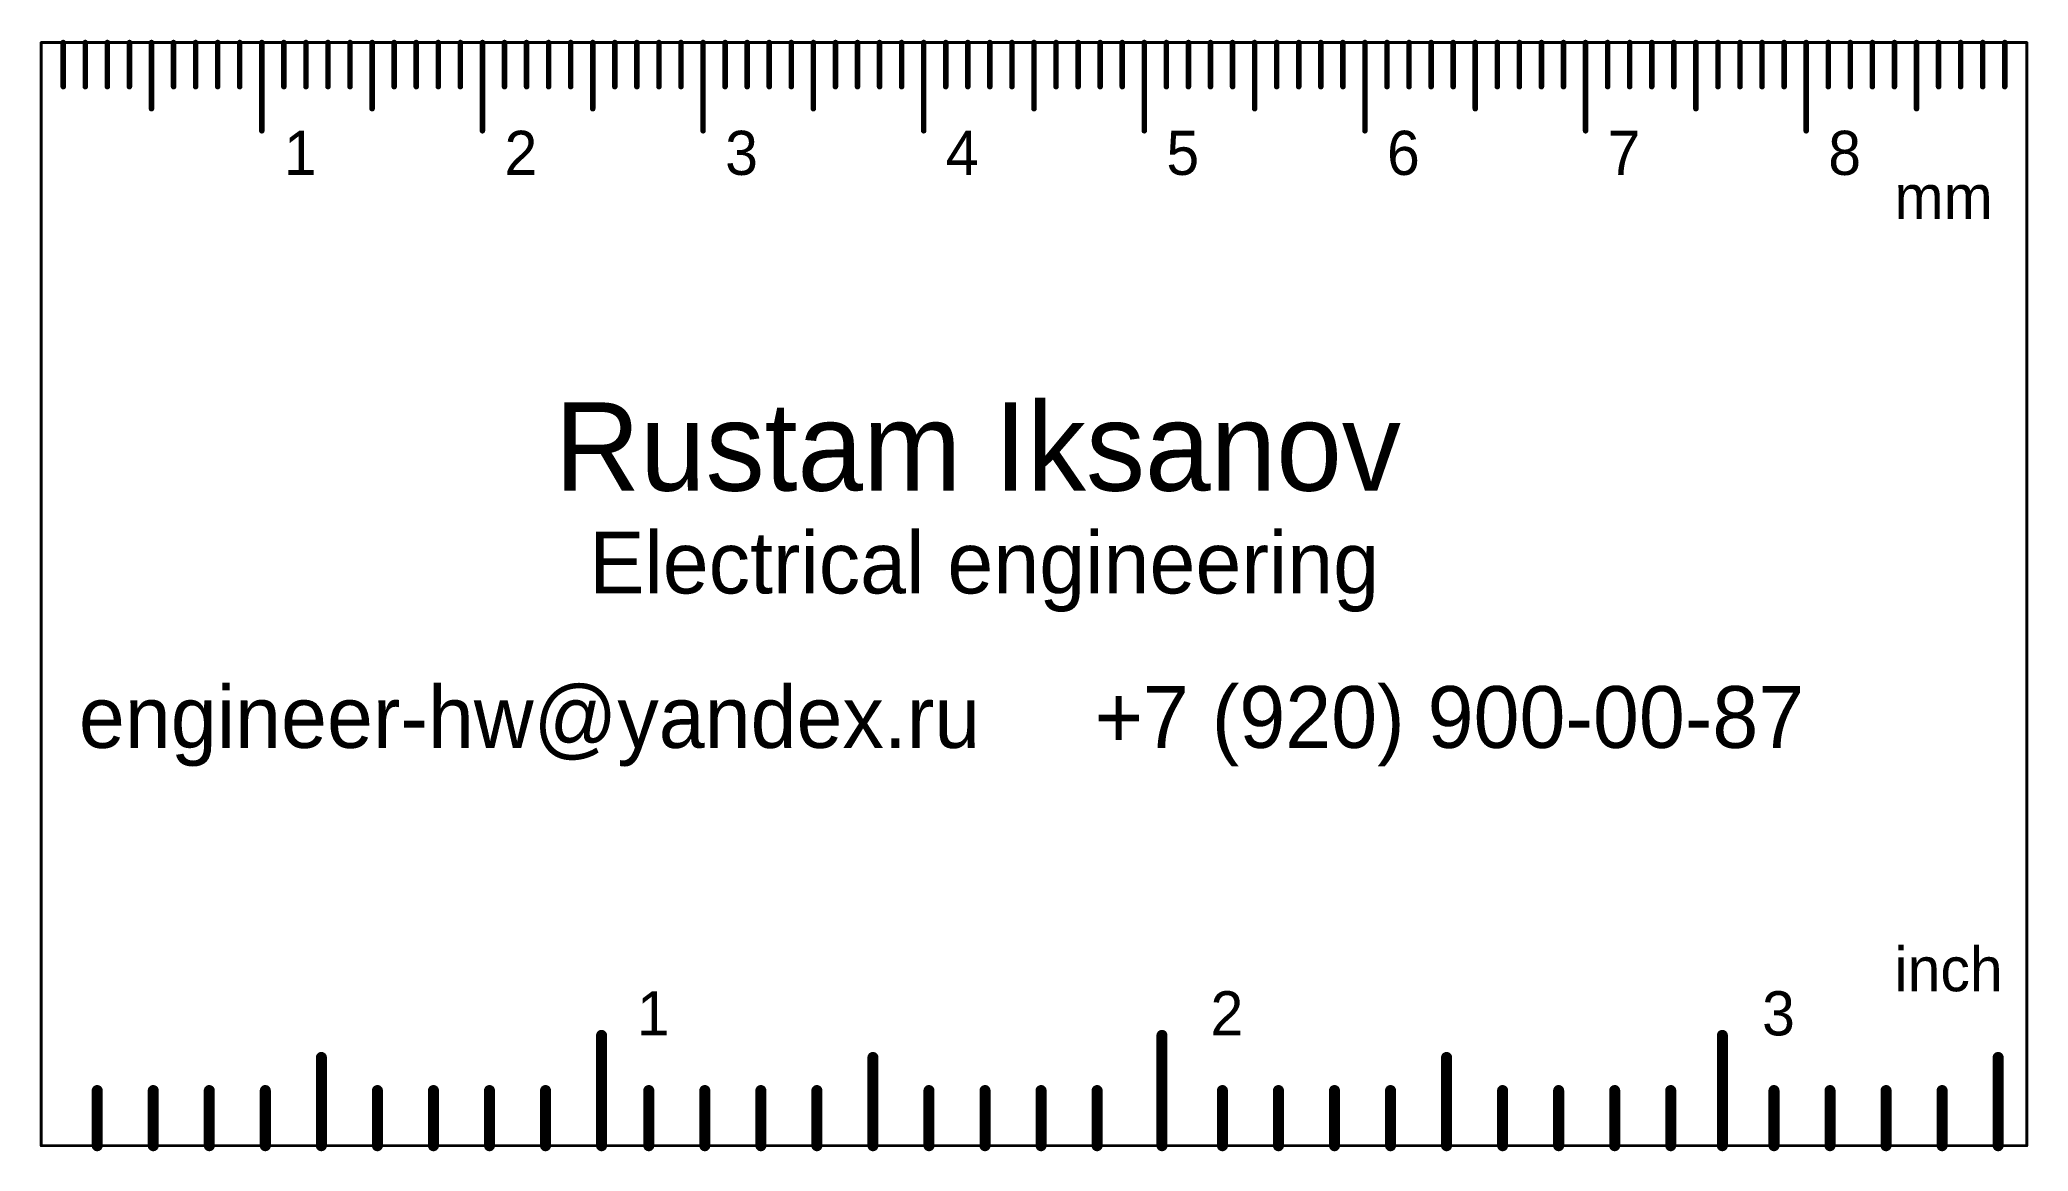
# Model space of a CAD drawing. Extents: x 99.9 to 190.1, y 99.8 to 150.1.
import ezdxf

# ---------------------------------------------------------------- set-up
doc = ezdxf.new("R2010")
doc.units = 0
doc.layers.add('Board', color=3, linetype='CONTINUOUS')
doc.layers.add('Top', color=1, linetype='CONTINUOUS')

# ---------------------------------------------------------------- blocks, each defined once
blk = doc.blocks.new('UNIT_DISC')
at = {"linetype": 'CONTINUOUS', "const_width": 0.5}
blk.add_lwpolyline([(0.25, 0, 1), (-0.25, 0, 1)], format="xyb", close=True, dxfattribs=at)

msp = doc.modelspace()

# ---------------------------------------------------------------- linework, layer by layer
at = {"layer": 'Board', "linetype": 'CONTINUOUS', "const_width": 0.127}
for points in [[(190, 150), (100, 150)], [(100, 150), (100, 147.5)], [(190, 100), (190, 150)], [(100, 147.5), (100, 100)], [(100, 100), (150, 100)], [(150, 100), (190, 100)]]:
    msp.add_lwpolyline(points, dxfattribs=at)
at = {"layer": 'Top', "linetype": 'CONTINUOUS'}
for points, const_width in [([(101, 150), (101, 148)], 0.25), ([(102, 150), (102, 148)], 0.25), ([(103, 150), (103, 148)], 0.25), ([(104, 150), (104, 148)], 0.25), ([(105, 150), (105, 148)], 0.25), ([(106, 150), (106, 148)], 0.25), ([(107, 150), (107, 148)], 0.25), ([(108, 150), (108, 148)], 0.25), ([(109, 150), (109, 148)], 0.25), ([(110, 150), (110, 148)], 0.25), ([(111, 150), (111, 148)], 0.25), ([(112, 150), (112, 148)], 0.25), ([(113, 150), (113, 148)], 0.25), ([(114, 150), (114, 148)], 0.25), ([(115, 150), (115, 148)], 0.25), ([(116, 150), (116, 148)], 0.25), ([(117, 150), (117, 148)], 0.25), ([(118, 150), (118, 148)], 0.25), ([(119, 150), (119, 148)], 0.25), ([(120, 150), (120, 148)], 0.25), ([(121, 150), (121, 148)], 0.25), ([(122, 150), (122, 148)], 0.25), ([(123, 150), (123, 148)], 0.25), ([(124, 150), (124, 148)], 0.25), ([(125, 150), (125, 148)], 0.25), ([(126, 150), (126, 148)], 0.25), ([(127, 150), (127, 148)], 0.25), ([(128, 150), (128, 148)], 0.25), ([(129, 150), (129, 148)], 0.25), ([(130, 150), (130, 148)], 0.25), ([(131, 150), (131, 148)], 0.25), ([(132, 150), (132, 148)], 0.25), ([(133, 150), (133, 148)], 0.25), ([(134, 150), (134, 148)], 0.25), ([(135, 150), (135, 148)], 0.25), ([(136, 150), (136, 148)], 0.25), ([(137, 150), (137, 148)], 0.25), ([(138, 150), (138, 148)], 0.25), ([(139, 150), (139, 148)], 0.25), ([(140, 150), (140, 148)], 0.25), ([(141, 150), (141, 148)], 0.25), ([(142, 150), (142, 148)], 0.25), ([(143, 150), (143, 148)], 0.25), ([(144, 150), (144, 148)], 0.25), ([(145, 150), (145, 148)], 0.25), ([(146, 150), (146, 148)], 0.25), ([(147, 150), (147, 148)], 0.25), ([(148, 150), (148, 148)], 0.25), ([(149, 150), (149, 148)], 0.25), ([(150, 150), (150, 148)], 0.25), ([(151, 150), (151, 148)], 0.25), ([(152, 150), (152, 148)], 0.25), ([(153, 150), (153, 148)], 0.25), ([(154, 150), (154, 148)], 0.25), ([(155, 150), (155, 148)], 0.25), ([(156, 150), (156, 148)], 0.25), ([(157, 150), (157, 148)], 0.25), ([(158, 150), (158, 148)], 0.25), ([(159, 150), (159, 148)], 0.25), ([(160, 150), (160, 148)], 0.25), ([(161, 150), (161, 148)], 0.25), ([(162, 150), (162, 148)], 0.25), ([(163, 150), (163, 148)], 0.25), ([(164, 150), (164, 148)], 0.25), ([(165, 150), (165, 148)], 0.25), ([(166, 150), (166, 148)], 0.25), ([(167, 150), (167, 148)], 0.25), ([(168, 150), (168, 148)], 0.25), ([(169, 150), (169, 148)], 0.25), ([(170, 150), (170, 148)], 0.25), ([(171, 150), (171, 148)], 0.25), ([(172, 150), (172, 148)], 0.25), ([(173, 150), (173, 148)], 0.25), ([(174, 150), (174, 148)], 0.25), ([(175, 150), (175, 148)], 0.25), ([(176, 150), (176, 148)], 0.25), ([(177, 150), (177, 148)], 0.25), ([(178, 150), (178, 148)], 0.25), ([(179, 150), (179, 148)], 0.25), ([(180, 150), (180, 148)], 0.25), ([(181, 150), (181, 148)], 0.25), ([(182, 150), (182, 148)], 0.25), ([(183, 150), (183, 148)], 0.25), ([(184, 150), (184, 148)], 0.25), ([(185, 150), (185, 148)], 0.25), ([(186, 150), (186, 148)], 0.25), ([(187, 150), (187, 148)], 0.25), ([(188, 150), (188, 148)], 0.25), ([(189, 150), (189, 148)], 0.25), ([(105, 148), (105, 147)], 0.25), ([(110, 148), (110, 146)], 0.25), ([(115, 148), (115, 147)], 0.25), ([(120, 148), (120, 146)], 0.25), ([(125, 148), (125, 147)], 0.25), ([(130, 148), (130, 146)], 0.25), ([(135, 148), (135, 147)], 0.25), ([(140, 148), (140, 146)], 0.25), ([(145, 148), (145, 147)], 0.25), ([(150, 148), (150, 146)], 0.25), ([(155, 148), (155, 147)], 0.25), ([(160, 148), (160, 146)], 0.25), ([(165, 148), (165, 147)], 0.25), ([(170, 148), (170, 146)], 0.25), ([(175, 148), (175, 147)], 0.25), ([(180, 148), (180, 146)], 0.25), ([(185, 148), (185, 147)], 0.25), ([(125.4, 100), (125.4, 105)], 0.5), ([(150.8, 100), (150.8, 105)], 0.5), ([(176.2, 100), (176.2, 105)], 0.5), ([(112.7, 100), (112.7, 104)], 0.5), ([(137.7, 100), (137.7, 104)], 0.5), ([(163.7, 100), (163.7, 104)], 0.5), ([(188.7, 100), (188.7, 104)], 0.5), ([(102.54, 100), (102.54, 102.5)], 0.5), ([(105.08, 100), (105.08, 102.5)], 0.5), ([(107.62, 100), (107.62, 102.5)], 0.5), ([(110.16, 100), (110.16, 102.5)], 0.5), ([(115.24, 100), (115.24, 102.5)], 0.5), ([(117.78, 100), (117.78, 102.5)], 0.5), ([(120.32, 100), (120.32, 102.5)], 0.5), ([(122.86, 100), (122.86, 102.5)], 0.5), ([(127.54, 100), (127.54, 102.5)], 0.5), ([(130.08, 100), (130.08, 102.5)], 0.5), ([(132.62, 100), (132.62, 102.5)], 0.5), ([(135.16, 100), (135.16, 102.5)], 0.5), ([(140.24, 100), (140.24, 102.5)], 0.5), ([(142.78, 100), (142.78, 102.5)], 0.5), ([(145.32, 100), (145.32, 102.5)], 0.5), ([(147.86, 100), (147.86, 102.5)], 0.5), ([(153.54, 100), (153.54, 102.5)], 0.5), ([(156.08, 100), (156.08, 102.5)], 0.5), ([(158.62, 100), (158.62, 102.5)], 0.5), ([(161.16, 100), (161.16, 102.5)], 0.5), ([(166.24, 100), (166.24, 102.5)], 0.5), ([(168.78, 100), (168.78, 102.5)], 0.5), ([(171.32, 100), (171.32, 102.5)], 0.5), ([(173.86, 100), (173.86, 102.5)], 0.5), ([(178.54, 100), (178.54, 102.5)], 0.5), ([(181.08, 100), (181.08, 102.5)], 0.5), ([(183.62, 100), (183.62, 102.5)], 0.5), ([(186.16, 100), (186.16, 102.5)], 0.5)]:
    msp.add_lwpolyline(points, dxfattribs=dict(at, const_width=const_width))

# ---------------------------------------------------------------- block references
at = {"layer": 'Board', "xscale": 0.127, "yscale": 0.127, "zscale": 0.127}
for p in [(100, 150), (100, 150), (190, 150), (190, 150), (100, 147.5), (100, 147.5), (100, 100), (100, 100), (150, 100), (150, 100), (190, 100), (190, 100)]:
    msp.add_blockref('UNIT_DISC', p, dxfattribs=at)
at = {"layer": 'Top'}
for p, xscale, yscale, zscale in [((101, 150), 0.25, 0.25, 0.25), ((102, 150), 0.25, 0.25, 0.25), ((103, 150), 0.25, 0.25, 0.25), ((104, 150), 0.25, 0.25, 0.25), ((105, 150), 0.25, 0.25, 0.25), ((106, 150), 0.25, 0.25, 0.25), ((107, 150), 0.25, 0.25, 0.25), ((108, 150), 0.25, 0.25, 0.25), ((109, 150), 0.25, 0.25, 0.25), ((110, 150), 0.25, 0.25, 0.25), ((111, 150), 0.25, 0.25, 0.25), ((112, 150), 0.25, 0.25, 0.25), ((113, 150), 0.25, 0.25, 0.25), ((114, 150), 0.25, 0.25, 0.25), ((115, 150), 0.25, 0.25, 0.25), ((116, 150), 0.25, 0.25, 0.25), ((117, 150), 0.25, 0.25, 0.25), ((118, 150), 0.25, 0.25, 0.25), ((119, 150), 0.25, 0.25, 0.25), ((120, 150), 0.25, 0.25, 0.25), ((121, 150), 0.25, 0.25, 0.25), ((122, 150), 0.25, 0.25, 0.25), ((123, 150), 0.25, 0.25, 0.25), ((124, 150), 0.25, 0.25, 0.25), ((125, 150), 0.25, 0.25, 0.25), ((126, 150), 0.25, 0.25, 0.25), ((127, 150), 0.25, 0.25, 0.25), ((128, 150), 0.25, 0.25, 0.25), ((129, 150), 0.25, 0.25, 0.25), ((130, 150), 0.25, 0.25, 0.25), ((131, 150), 0.25, 0.25, 0.25), ((132, 150), 0.25, 0.25, 0.25), ((133, 150), 0.25, 0.25, 0.25), ((134, 150), 0.25, 0.25, 0.25), ((135, 150), 0.25, 0.25, 0.25), ((136, 150), 0.25, 0.25, 0.25), ((137, 150), 0.25, 0.25, 0.25), ((138, 150), 0.25, 0.25, 0.25), ((139, 150), 0.25, 0.25, 0.25), ((140, 150), 0.25, 0.25, 0.25), ((141, 150), 0.25, 0.25, 0.25), ((142, 150), 0.25, 0.25, 0.25), ((143, 150), 0.25, 0.25, 0.25), ((144, 150), 0.25, 0.25, 0.25), ((145, 150), 0.25, 0.25, 0.25), ((146, 150), 0.25, 0.25, 0.25), ((147, 150), 0.25, 0.25, 0.25), ((148, 150), 0.25, 0.25, 0.25), ((149, 150), 0.25, 0.25, 0.25), ((150, 150), 0.25, 0.25, 0.25), ((151, 150), 0.25, 0.25, 0.25), ((152, 150), 0.25, 0.25, 0.25), ((153, 150), 0.25, 0.25, 0.25), ((154, 150), 0.25, 0.25, 0.25), ((155, 150), 0.25, 0.25, 0.25), ((156, 150), 0.25, 0.25, 0.25), ((157, 150), 0.25, 0.25, 0.25), ((158, 150), 0.25, 0.25, 0.25), ((159, 150), 0.25, 0.25, 0.25), ((160, 150), 0.25, 0.25, 0.25), ((161, 150), 0.25, 0.25, 0.25), ((162, 150), 0.25, 0.25, 0.25), ((163, 150), 0.25, 0.25, 0.25), ((164, 150), 0.25, 0.25, 0.25), ((165, 150), 0.25, 0.25, 0.25), ((166, 150), 0.25, 0.25, 0.25), ((167, 150), 0.25, 0.25, 0.25), ((168, 150), 0.25, 0.25, 0.25), ((169, 150), 0.25, 0.25, 0.25), ((170, 150), 0.25, 0.25, 0.25), ((171, 150), 0.25, 0.25, 0.25), ((172, 150), 0.25, 0.25, 0.25), ((173, 150), 0.25, 0.25, 0.25), ((174, 150), 0.25, 0.25, 0.25), ((175, 150), 0.25, 0.25, 0.25), ((176, 150), 0.25, 0.25, 0.25), ((177, 150), 0.25, 0.25, 0.25), ((178, 150), 0.25, 0.25, 0.25), ((179, 150), 0.25, 0.25, 0.25), ((180, 150), 0.25, 0.25, 0.25), ((181, 150), 0.25, 0.25, 0.25), ((182, 150), 0.25, 0.25, 0.25), ((183, 150), 0.25, 0.25, 0.25), ((184, 150), 0.25, 0.25, 0.25), ((185, 150), 0.25, 0.25, 0.25), ((186, 150), 0.25, 0.25, 0.25), ((187, 150), 0.25, 0.25, 0.25), ((188, 150), 0.25, 0.25, 0.25), ((189, 150), 0.25, 0.25, 0.25), ((101, 148), 0.25, 0.25, 0.25), ((102, 148), 0.25, 0.25, 0.25), ((103, 148), 0.25, 0.25, 0.25), ((104, 148), 0.25, 0.25, 0.25), ((105, 148), 0.25, 0.25, 0.25), ((105, 148), 0.25, 0.25, 0.25), ((106, 148), 0.25, 0.25, 0.25), ((107, 148), 0.25, 0.25, 0.25), ((108, 148), 0.25, 0.25, 0.25), ((109, 148), 0.25, 0.25, 0.25), ((110, 148), 0.25, 0.25, 0.25), ((110, 148), 0.25, 0.25, 0.25), ((111, 148), 0.25, 0.25, 0.25), ((112, 148), 0.25, 0.25, 0.25), ((113, 148), 0.25, 0.25, 0.25), ((114, 148), 0.25, 0.25, 0.25), ((115, 148), 0.25, 0.25, 0.25), ((115, 148), 0.25, 0.25, 0.25), ((116, 148), 0.25, 0.25, 0.25), ((117, 148), 0.25, 0.25, 0.25), ((118, 148), 0.25, 0.25, 0.25), ((119, 148), 0.25, 0.25, 0.25), ((120, 148), 0.25, 0.25, 0.25), ((120, 148), 0.25, 0.25, 0.25), ((121, 148), 0.25, 0.25, 0.25), ((122, 148), 0.25, 0.25, 0.25), ((123, 148), 0.25, 0.25, 0.25), ((124, 148), 0.25, 0.25, 0.25), ((125, 148), 0.25, 0.25, 0.25), ((125, 148), 0.25, 0.25, 0.25), ((126, 148), 0.25, 0.25, 0.25), ((127, 148), 0.25, 0.25, 0.25), ((128, 148), 0.25, 0.25, 0.25), ((129, 148), 0.25, 0.25, 0.25), ((130, 148), 0.25, 0.25, 0.25), ((130, 148), 0.25, 0.25, 0.25), ((131, 148), 0.25, 0.25, 0.25), ((132, 148), 0.25, 0.25, 0.25), ((133, 148), 0.25, 0.25, 0.25), ((134, 148), 0.25, 0.25, 0.25), ((135, 148), 0.25, 0.25, 0.25), ((135, 148), 0.25, 0.25, 0.25), ((136, 148), 0.25, 0.25, 0.25), ((137, 148), 0.25, 0.25, 0.25), ((138, 148), 0.25, 0.25, 0.25), ((139, 148), 0.25, 0.25, 0.25), ((140, 148), 0.25, 0.25, 0.25), ((140, 148), 0.25, 0.25, 0.25), ((141, 148), 0.25, 0.25, 0.25), ((142, 148), 0.25, 0.25, 0.25), ((143, 148), 0.25, 0.25, 0.25), ((144, 148), 0.25, 0.25, 0.25), ((145, 148), 0.25, 0.25, 0.25), ((145, 148), 0.25, 0.25, 0.25), ((146, 148), 0.25, 0.25, 0.25), ((147, 148), 0.25, 0.25, 0.25), ((148, 148), 0.25, 0.25, 0.25), ((149, 148), 0.25, 0.25, 0.25), ((150, 148), 0.25, 0.25, 0.25), ((150, 148), 0.25, 0.25, 0.25), ((151, 148), 0.25, 0.25, 0.25), ((152, 148), 0.25, 0.25, 0.25), ((153, 148), 0.25, 0.25, 0.25), ((154, 148), 0.25, 0.25, 0.25), ((155, 148), 0.25, 0.25, 0.25), ((155, 148), 0.25, 0.25, 0.25), ((156, 148), 0.25, 0.25, 0.25), ((157, 148), 0.25, 0.25, 0.25), ((158, 148), 0.25, 0.25, 0.25), ((159, 148), 0.25, 0.25, 0.25), ((160, 148), 0.25, 0.25, 0.25), ((160, 148), 0.25, 0.25, 0.25), ((161, 148), 0.25, 0.25, 0.25), ((162, 148), 0.25, 0.25, 0.25), ((163, 148), 0.25, 0.25, 0.25), ((164, 148), 0.25, 0.25, 0.25), ((165, 148), 0.25, 0.25, 0.25), ((165, 148), 0.25, 0.25, 0.25), ((166, 148), 0.25, 0.25, 0.25), ((167, 148), 0.25, 0.25, 0.25), ((168, 148), 0.25, 0.25, 0.25), ((169, 148), 0.25, 0.25, 0.25), ((170, 148), 0.25, 0.25, 0.25), ((170, 148), 0.25, 0.25, 0.25), ((171, 148), 0.25, 0.25, 0.25), ((172, 148), 0.25, 0.25, 0.25), ((173, 148), 0.25, 0.25, 0.25), ((174, 148), 0.25, 0.25, 0.25), ((175, 148), 0.25, 0.25, 0.25), ((175, 148), 0.25, 0.25, 0.25), ((176, 148), 0.25, 0.25, 0.25), ((177, 148), 0.25, 0.25, 0.25), ((178, 148), 0.25, 0.25, 0.25), ((179, 148), 0.25, 0.25, 0.25), ((180, 148), 0.25, 0.25, 0.25), ((180, 148), 0.25, 0.25, 0.25), ((181, 148), 0.25, 0.25, 0.25), ((182, 148), 0.25, 0.25, 0.25), ((183, 148), 0.25, 0.25, 0.25), ((184, 148), 0.25, 0.25, 0.25), ((185, 148), 0.25, 0.25, 0.25), ((185, 148), 0.25, 0.25, 0.25), ((186, 148), 0.25, 0.25, 0.25), ((187, 148), 0.25, 0.25, 0.25), ((188, 148), 0.25, 0.25, 0.25), ((189, 148), 0.25, 0.25, 0.25), ((105, 147), 0.25, 0.25, 0.25), ((115, 147), 0.25, 0.25, 0.25), ((125, 147), 0.25, 0.25, 0.25), ((135, 147), 0.25, 0.25, 0.25), ((145, 147), 0.25, 0.25, 0.25), ((155, 147), 0.25, 0.25, 0.25), ((165, 147), 0.25, 0.25, 0.25), ((175, 147), 0.25, 0.25, 0.25), ((185, 147), 0.25, 0.25, 0.25), ((110, 146), 0.25, 0.25, 0.25), ((120, 146), 0.25, 0.25, 0.25), ((130, 146), 0.25, 0.25, 0.25), ((140, 146), 0.25, 0.25, 0.25), ((150, 146), 0.25, 0.25, 0.25), ((160, 146), 0.25, 0.25, 0.25), ((170, 146), 0.25, 0.25, 0.25), ((180, 146), 0.25, 0.25, 0.25), ((125.4, 105), 0.5, 0.5, 0.5), ((150.8, 105), 0.5, 0.5, 0.5), ((176.2, 105), 0.5, 0.5, 0.5), ((112.7, 104), 0.5, 0.5, 0.5), ((137.7, 104), 0.5, 0.5, 0.5), ((163.7, 104), 0.5, 0.5, 0.5), ((188.7, 104), 0.5, 0.5, 0.5), ((102.54, 102.5), 0.5, 0.5, 0.5), ((105.08, 102.5), 0.5, 0.5, 0.5), ((107.62, 102.5), 0.5, 0.5, 0.5), ((110.16, 102.5), 0.5, 0.5, 0.5), ((115.24, 102.5), 0.5, 0.5, 0.5), ((117.78, 102.5), 0.5, 0.5, 0.5), ((120.32, 102.5), 0.5, 0.5, 0.5), ((122.86, 102.5), 0.5, 0.5, 0.5), ((127.54, 102.5), 0.5, 0.5, 0.5), ((130.08, 102.5), 0.5, 0.5, 0.5), ((132.62, 102.5), 0.5, 0.5, 0.5), ((135.16, 102.5), 0.5, 0.5, 0.5), ((140.24, 102.5), 0.5, 0.5, 0.5), ((142.78, 102.5), 0.5, 0.5, 0.5), ((145.32, 102.5), 0.5, 0.5, 0.5), ((147.86, 102.5), 0.5, 0.5, 0.5), ((153.54, 102.5), 0.5, 0.5, 0.5), ((156.08, 102.5), 0.5, 0.5, 0.5), ((158.62, 102.5), 0.5, 0.5, 0.5), ((161.16, 102.5), 0.5, 0.5, 0.5), ((166.24, 102.5), 0.5, 0.5, 0.5), ((168.78, 102.5), 0.5, 0.5, 0.5), ((171.32, 102.5), 0.5, 0.5, 0.5), ((173.86, 102.5), 0.5, 0.5, 0.5), ((178.54, 102.5), 0.5, 0.5, 0.5), ((181.08, 102.5), 0.5, 0.5, 0.5), ((183.62, 102.5), 0.5, 0.5, 0.5), ((186.16, 102.5), 0.5, 0.5, 0.5), ((102.54, 100), 0.5, 0.5, 0.5), ((105.08, 100), 0.5, 0.5, 0.5), ((107.62, 100), 0.5, 0.5, 0.5), ((110.16, 100), 0.5, 0.5, 0.5), ((112.7, 100), 0.5, 0.5, 0.5), ((115.24, 100), 0.5, 0.5, 0.5), ((117.78, 100), 0.5, 0.5, 0.5), ((120.32, 100), 0.5, 0.5, 0.5), ((122.86, 100), 0.5, 0.5, 0.5), ((125.4, 100), 0.5, 0.5, 0.5), ((127.54, 100), 0.5, 0.5, 0.5), ((130.08, 100), 0.5, 0.5, 0.5), ((132.62, 100), 0.5, 0.5, 0.5), ((135.16, 100), 0.5, 0.5, 0.5), ((137.7, 100), 0.5, 0.5, 0.5), ((140.24, 100), 0.5, 0.5, 0.5), ((142.78, 100), 0.5, 0.5, 0.5), ((145.32, 100), 0.5, 0.5, 0.5), ((147.86, 100), 0.5, 0.5, 0.5), ((150.8, 100), 0.5, 0.5, 0.5), ((153.54, 100), 0.5, 0.5, 0.5), ((156.08, 100), 0.5, 0.5, 0.5), ((158.62, 100), 0.5, 0.5, 0.5), ((161.16, 100), 0.5, 0.5, 0.5), ((163.7, 100), 0.5, 0.5, 0.5), ((166.24, 100), 0.5, 0.5, 0.5), ((168.78, 100), 0.5, 0.5, 0.5), ((171.32, 100), 0.5, 0.5, 0.5), ((173.86, 100), 0.5, 0.5, 0.5), ((176.2, 100), 0.5, 0.5, 0.5), ((178.54, 100), 0.5, 0.5, 0.5), ((181.08, 100), 0.5, 0.5, 0.5), ((183.62, 100), 0.5, 0.5, 0.5), ((186.16, 100), 0.5, 0.5, 0.5), ((188.7, 100), 0.5, 0.5, 0.5)]:
    msp.add_blockref('UNIT_DISC', p, dxfattribs=dict(at, xscale=xscale, yscale=yscale, zscale=zscale))

# ---------------------------------------------------------------- texts
for s, height, p in [('2', 2, (121, 144)), ('3', 2, (131, 144)), ('6', 2, (161, 144)), ('8', 2, (181, 144)), ('1', 2, (111, 144)), ('4', 2, (141, 144)), ('5', 2, (151, 144)), ('7', 2, (171, 144)), ('mm', 2, (184, 142)), ('Rustam Iksanov', 4, (123.281, 129.688)), ('Electrical engineering', 2.8, (124.844, 125.031)), ('engineer-hw@yandex.ru', 2.8, (101.711, 118.031)), ('+7 (920) 900-00-87', 2.8, (147.75, 118.031)), ('inch', 2, (184, 107)), ('1', 2, (127, 105)), ('2', 2, (153, 105)), ('3', 2, (178, 105))]:
    msp.add_text(s, height=height, dxfattribs=at).set_placement(p)

doc.saveas('drawing.dxf')
